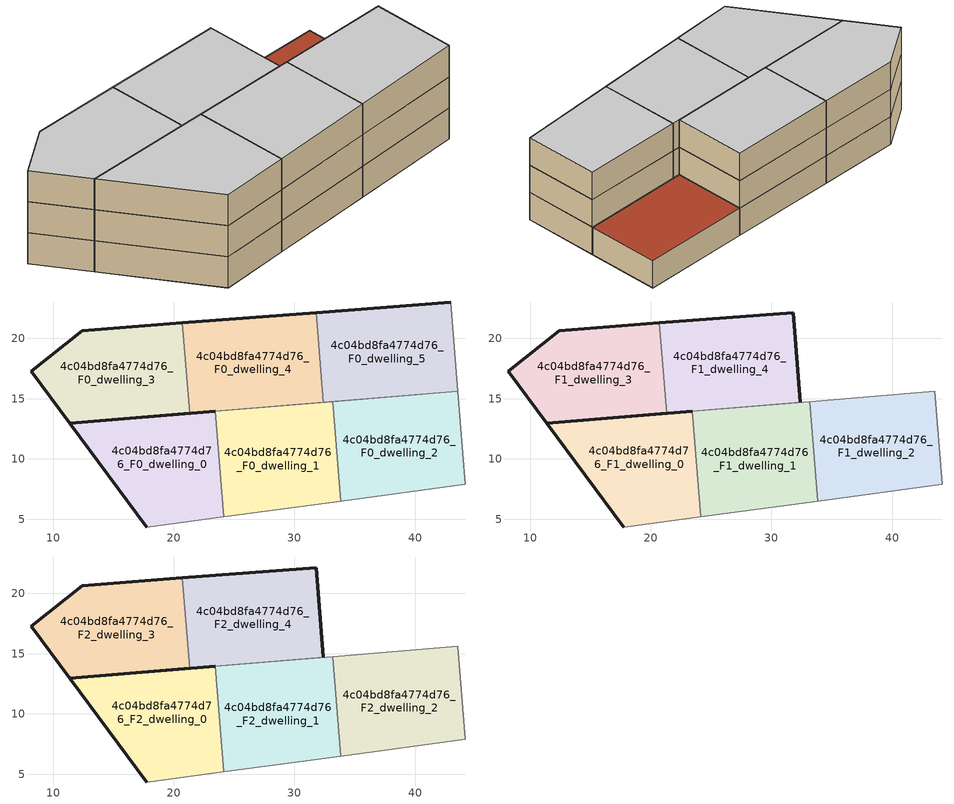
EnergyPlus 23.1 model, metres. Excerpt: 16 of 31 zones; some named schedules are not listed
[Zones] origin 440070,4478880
4c04bd8fa4774d76_F0_dwelling_0
 floor ground (EU_floor_Construction): 24.14,5.21 23.42,13.96 11.35,12.97 17.75,4.35 z0
 wall outside (EU_wall_Construction): 17.75,4.35 11.35,12.97 23.42,13.96 z0:3
 wall to 4c04bd8fa4774d76_F0_dwelling_1 (EU_wall_Construction): 23.42,13.96 24.14,5.21 z0:3
 wall adiabatic (EU_wall_Construction): 24.14,5.21 17.75,4.35 z0:3
4c04bd8fa4774d76_F0_dwelling_1
 floor ground (EU_floor_Construction): 33.85,6.5 33.17,14.75 23.42,13.96 24.14,5.21 z0
 wall adiabatic (EU_wall_Construction): 23.42,13.96 33.17,14.75 / 33.85,6.5 24.14,5.21 z0:3
 wall to 4c04bd8fa4774d76_F0_dwelling_2 (EU_wall_Construction): 33.17,14.75 33.85,6.5 z0:3
4c04bd8fa4774d76_F0_dwelling_2
 floor ground (EU_floor_Construction): 44.18,7.88 43.55,15.6 33.17,14.75 33.85,6.5 z0
 wall adiabatic (EU_wall_Construction): 33.17,14.75 43.55,15.6 44.18,7.88 33.85,6.5 z0:3
4c04bd8fa4774d76_F0_dwelling_3
 floor ground (EU_floor_Construction): 21.31,13.78 20.7,21.27 12.41,20.63 8.16,17.26 11.35,12.97 z0
 wall outside (EU_wall_Construction): 21.31,13.78 11.35,12.97 8.16,17.26 12.41,20.63 20.7,21.27 z0:3
 wall to 4c04bd8fa4774d76_F0_dwelling_4 (EU_wall_Construction): 20.7,21.27 21.31,13.78 z0:3
4c04bd8fa4774d76_F0_dwelling_4
 floor ground (EU_floor_Construction): 32.4,14.69 31.79,22.14 20.7,21.27 21.31,13.78 z0
 wall outside (EU_wall_Construction): 20.7,21.27 31.79,22.14 z0:3
 wall to 4c04bd8fa4774d76_F0_dwelling_5 (EU_wall_Construction): 31.79,22.14 32.4,14.69 z0:3
 wall adiabatic (EU_wall_Construction): 32.4,14.69 21.31,13.78 z0:3
4c04bd8fa4774d76_F0_dwelling_5
 floor ground (EU_floor_Construction): 43.55,15.6 42.95,23.01 31.79,22.14 32.4,14.69 z0
 wall outside (EU_wall_Construction): 31.79,22.14 42.95,23.01 z0:3
 wall adiabatic (EU_wall_Construction): 42.95,23.01 43.55,15.6 32.4,14.69 z0:3
 roof outside (EU_roof_Construction): 42.95,23.01 43.55,15.6 32.4,14.69 31.79,22.14 z3
4c04bd8fa4774d76_F1_dwelling_0
 floor to 4c04bd8fa4774d76_F0_dwelling_0 (EU_floor_Construction): 24.14,5.21 23.42,13.96 11.35,12.97 17.75,4.35 z3
 wall outside (EU_wall_Construction): 17.75,4.35 11.35,12.97 23.42,13.96 z3:6
 wall to 4c04bd8fa4774d76_F1_dwelling_1 (EU_wall_Construction): 23.42,13.96 24.14,5.21 z3:6
 wall adiabatic (EU_wall_Construction): 24.14,5.21 17.75,4.35 z3:6
4c04bd8fa4774d76_F1_dwelling_1
 floor to 4c04bd8fa4774d76_F0_dwelling_1 (EU_floor_Construction): 33.85,6.5 33.17,14.75 23.42,13.96 24.14,5.21 z3
 wall adiabatic (EU_wall_Construction): 23.42,13.96 33.17,14.75 / 33.85,6.5 24.14,5.21 z3:6
 wall to 4c04bd8fa4774d76_F1_dwelling_2 (EU_wall_Construction): 33.17,14.75 33.85,6.5 z3:6
4c04bd8fa4774d76_F1_dwelling_2
 floor to 4c04bd8fa4774d76_F0_dwelling_2 (EU_floor_Construction): 44.18,7.88 43.55,15.6 33.17,14.75 33.85,6.5 z3
 wall adiabatic (EU_wall_Construction): 33.17,14.75 43.55,15.6 44.18,7.88 33.85,6.5 z3:6
4c04bd8fa4774d76_F1_dwelling_3
 floor to 4c04bd8fa4774d76_F0_dwelling_3 (EU_floor_Construction): 21.31,13.78 20.7,21.27 12.41,20.63 8.16,17.26 11.35,12.97 z3
 wall outside (EU_wall_Construction): 21.31,13.78 11.35,12.97 8.16,17.26 12.41,20.63 20.7,21.27 z3:6
 wall to 4c04bd8fa4774d76_F1_dwelling_4 (EU_wall_Construction): 20.7,21.27 21.31,13.78 z3:6
4c04bd8fa4774d76_F1_dwelling_4
 floor to 4c04bd8fa4774d76_F0_dwelling_4 (EU_floor_Construction): 32.4,14.69 31.79,22.14 20.7,21.27 21.31,13.78 z3
 wall outside (EU_wall_Construction): 20.7,21.27 31.79,22.14 32.4,14.69 z3:6
 wall adiabatic (EU_wall_Construction): 32.4,14.69 21.31,13.78 z3:6
4c04bd8fa4774d76_F2_dwelling_0
 floor to 4c04bd8fa4774d76_F1_dwelling_0 (EU_floor_Construction): 24.14,5.21 23.42,13.96 11.35,12.97 17.75,4.35 z6
 wall outside (EU_wall_Construction): 17.75,4.35 11.35,12.97 23.42,13.96 z6:9
 wall to 4c04bd8fa4774d76_F2_dwelling_1 (EU_wall_Construction): 23.42,13.96 24.14,5.21 z6:9
 wall adiabatic (EU_wall_Construction): 24.14,5.21 17.75,4.35 z6:9
 ceiling to 4c04bd8fa4774d76_F3_dwelling_0 (EU_floor_Construction): 23.42,13.96 24.14,5.21 17.75,4.35 11.35,12.97 z9
4c04bd8fa4774d76_F2_dwelling_1
 floor to 4c04bd8fa4774d76_F1_dwelling_1 (EU_floor_Construction): 33.85,6.5 33.17,14.75 23.42,13.96 24.14,5.21 z6
 wall adiabatic (EU_wall_Construction): 23.42,13.96 33.17,14.75 / 33.85,6.5 24.14,5.21 z6:9
 wall to 4c04bd8fa4774d76_F2_dwelling_2 (EU_wall_Construction): 33.17,14.75 33.85,6.5 z6:9
 ceiling to 4c04bd8fa4774d76_F3_dwelling_1 (EU_floor_Construction): 33.17,14.75 33.85,6.5 24.14,5.21 23.42,13.96 z9
4c04bd8fa4774d76_F2_dwelling_2
 floor to 4c04bd8fa4774d76_F1_dwelling_2 (EU_floor_Construction): 44.18,7.88 43.55,15.6 33.17,14.75 33.85,6.5 z6
 wall adiabatic (EU_wall_Construction): 33.17,14.75 43.55,15.6 44.18,7.88 33.85,6.5 z6:9
 ceiling to 4c04bd8fa4774d76_F3_dwelling_2 (EU_floor_Construction): 43.55,15.6 44.18,7.88 33.85,6.5 33.17,14.75 z9
4c04bd8fa4774d76_F2_dwelling_3
 floor to 4c04bd8fa4774d76_F1_dwelling_3 (EU_floor_Construction): 21.31,13.78 20.7,21.27 12.41,20.63 8.16,17.26 11.35,12.97 z6
 wall outside (EU_wall_Construction): 21.31,13.78 11.35,12.97 8.16,17.26 12.41,20.63 20.7,21.27 z6:9
 wall to 4c04bd8fa4774d76_F2_dwelling_4 (EU_wall_Construction): 20.7,21.27 21.31,13.78 z6:9
 ceiling to 4c04bd8fa4774d76_F3_dwelling_3 (EU_floor_Construction): 20.7,21.27 21.31,13.78 11.35,12.97 8.16,17.26 12.41,20.63 z9
4c04bd8fa4774d76_F2_dwelling_4
 floor to 4c04bd8fa4774d76_F1_dwelling_4 (EU_floor_Construction): 32.4,14.69 31.79,22.14 20.7,21.27 21.31,13.78 z6
 wall outside (EU_wall_Construction): 20.7,21.27 31.79,22.14 32.4,14.69 z6:9
 wall adiabatic (EU_wall_Construction): 32.4,14.69 21.31,13.78 z6:9
 ceiling to 4c04bd8fa4774d76_F3_dwelling_4 (EU_floor_Construction): 31.79,22.14 32.4,14.69 21.31,13.78 20.7,21.27 z9
[Building]
EU S2 Campaign: North Axis=0; Terrain=City; Solar Distribution=FullExterior
[Site:Location]
Madrid: Latitude=40.5; Longitude=-3.5; Time Zone=1; Elevation=609
[SizingPeriod:WeatherFileDays]
AnnualSizingPeriod: Begin Month=1; Begin Day of Month=1; End Month=12; End Day of Month=31; Day of Week for Start Day=Monday; Use Weather File Daylight Saving Period=No; Use Weather File Rain and Snow Indicators=No
[MATERIAL]
EU_InternalMass_Material: Roughness=MediumRough; Thickness=0.1; Conductivity=1; Density=1800; Specific Heat=900; Thermal Absorptance=0.9; Solar Absorptance=0.7; Visible Absorptance=0.7
[MATERIAL:NOMASS] Roughness=MediumRough; Thermal Absorptance=0.9; Solar Absorptance=0.7; Visible Absorptance=0.7
Name | Thermal Resistance
EU_wall_NoMass | 0.609216
EU_roof_NoMass | 0.513268
EU_floor_NoMass | 0.568163
[CONSTRUCTION]
EU_wall_Construction: EU_wall_NoMass
EU_roof_Construction: EU_roof_NoMass
EU_floor_Construction: EU_floor_NoMass
EU_InternalMass_Construction: EU_InternalMass_Material
[ZONE] Type=1; Multiplier=1; Ceiling Height=autocalculate; Floor Area=autocalculate; Part of Total Floor Area=Yes
Name | Volume
4c04bd8fa4774d76_F0_dwelling_0; 4c04bd8fa4774d76_F1_dwelling_0; 4c04bd8fa4774d76_F2_dwelling_0 | 250.258
4c04bd8fa4774d76_F0_dwelling_1; 4c04bd8fa4774d76_F1_dwelling_1; 4c04bd8fa4774d76_F2_dwelling_1 | 250.28
4c04bd8fa4774d76_F0_dwelling_2; 4c04bd8fa4774d76_F1_dwelling_2; 4c04bd8fa4774d76_F2_dwelling_2 | 250.266
4c04bd8fa4774d76_F0_dwelling_3; 4c04bd8fa4774d76_F1_dwelling_3; 4c04bd8fa4774d76_F2_dwelling_3 | 250.285
4c04bd8fa4774d76_F0_dwelling_4; 4c04bd8fa4774d76_F1_dwelling_4; 4c04bd8fa4774d76_F2_dwelling_4 | 250.27
4c04bd8fa4774d76_F0_dwelling_5 | 250.262
[INTERNALMASS] Construction=EU_InternalMass_Construction
Name | Zone or ZoneList | Surface Area
4c04bd8fa4774d76_F0_dwelling_0_EU_InternalMass | 4c04bd8fa4774d76_F0_dwelling_0 | 83.4299
4c04bd8fa4774d76_F0_dwelling_1_EU_InternalMass | 4c04bd8fa4774d76_F0_dwelling_1 | 83.4264
4c04bd8fa4774d76_F0_dwelling_2_EU_InternalMass | 4c04bd8fa4774d76_F0_dwelling_2 | 83.4222
4c04bd8fa4774d76_F0_dwelling_3_EU_InternalMass | 4c04bd8fa4774d76_F0_dwelling_3 | 83.4304
4c04bd8fa4774d76_F0_dwelling_4_EU_InternalMass | 4c04bd8fa4774d76_F0_dwelling_4 | 83.4234
4c04bd8fa4774d76_F0_dwelling_5_EU_InternalMass | 4c04bd8fa4774d76_F0_dwelling_5 | 83.4205
4c04bd8fa4774d76_F1_dwelling_0_EU_InternalMass | 4c04bd8fa4774d76_F1_dwelling_0 | 100.111
4c04bd8fa4774d76_F1_dwelling_1_EU_InternalMass | 4c04bd8fa4774d76_F1_dwelling_1 | 100.111
4c04bd8fa4774d76_F1_dwelling_2_EU_InternalMass | 4c04bd8fa4774d76_F1_dwelling_2 | 100.114
4c04bd8fa4774d76_F1_dwelling_3_EU_InternalMass | 4c04bd8fa4774d76_F1_dwelling_3 | 100.107
4c04bd8fa4774d76_F1_dwelling_4_EU_InternalMass | 4c04bd8fa4774d76_F1_dwelling_4 | 100.116
4c04bd8fa4774d76_F2_dwelling_0_EU_InternalMass | 4c04bd8fa4774d76_F2_dwelling_0 | 100.111
4c04bd8fa4774d76_F2_dwelling_1_EU_InternalMass | 4c04bd8fa4774d76_F2_dwelling_1 | 100.111
4c04bd8fa4774d76_F2_dwelling_2_EU_InternalMass | 4c04bd8fa4774d76_F2_dwelling_2 | 100.114
4c04bd8fa4774d76_F2_dwelling_3_EU_InternalMass | 4c04bd8fa4774d76_F2_dwelling_3 | 100.107
4c04bd8fa4774d76_F2_dwelling_4_EU_InternalMass | 4c04bd8fa4774d76_F2_dwelling_4 | 100.116
[OTHEREQUIPMENT] Fuel Type=Electricity; Design Level Calculation Method=Watts/Area; Power per Zone Floor Area=1; Fraction Latent=0; Fraction Radiant=0; Fraction Lost=0; Carbon Dioxide Generation Rate=0; EndUse Subcategory=EU_Step8_InternalGains
Name | Zone or ZoneList or Space or SpaceList | Schedule
EU_Step8_InternalGain_4c04bd8fa4774d76_F0_dwelling_0_f000 | 4c04bd8fa4774d76_F0_dwelling_0 | EU_Step8_GainSchedule_4c04bd8fa4774d76_F0_dwelling_0_f000
EU_Step8_InternalGain_4c04bd8fa4774d76_F0_dwelling_1_f000 | 4c04bd8fa4774d76_F0_dwelling_1 | EU_Step8_GainSchedule_4c04bd8fa4774d76_F0_dwelling_1_f000
EU_Step8_InternalGain_4c04bd8fa4774d76_F0_dwelling_2_f000 | 4c04bd8fa4774d76_F0_dwelling_2 | EU_Step8_GainSchedule_4c04bd8fa4774d76_F0_dwelling_2_f000
EU_Step8_InternalGain_4c04bd8fa4774d76_F0_dwelling_3_f000 | 4c04bd8fa4774d76_F0_dwelling_3 | EU_Step8_GainSchedule_4c04bd8fa4774d76_F0_dwelling_3_f000
EU_Step8_InternalGain_4c04bd8fa4774d76_F0_dwelling_4_f000 | 4c04bd8fa4774d76_F0_dwelling_4 | EU_Step8_GainSchedule_4c04bd8fa4774d76_F0_dwelling_4_f000
EU_Step8_InternalGain_4c04bd8fa4774d76_F0_dwelling_5_f000 | 4c04bd8fa4774d76_F0_dwelling_5 | EU_Step8_GainSchedule_4c04bd8fa4774d76_F0_dwelling_5_f000
EU_Step8_InternalGain_4c04bd8fa4774d76_F1_dwelling_0_f000 | 4c04bd8fa4774d76_F1_dwelling_0 | EU_Step8_GainSchedule_4c04bd8fa4774d76_F1_dwelling_0_f000
EU_Step8_InternalGain_4c04bd8fa4774d76_F1_dwelling_1_f000 | 4c04bd8fa4774d76_F1_dwelling_1 | EU_Step8_GainSchedule_4c04bd8fa4774d76_F1_dwelling_1_f000
EU_Step8_InternalGain_4c04bd8fa4774d76_F1_dwelling_2_f000 | 4c04bd8fa4774d76_F1_dwelling_2 | EU_Step8_GainSchedule_4c04bd8fa4774d76_F1_dwelling_2_f000
EU_Step8_InternalGain_4c04bd8fa4774d76_F1_dwelling_3_f000 | 4c04bd8fa4774d76_F1_dwelling_3 | EU_Step8_GainSchedule_4c04bd8fa4774d76_F1_dwelling_3_f000
EU_Step8_InternalGain_4c04bd8fa4774d76_F1_dwelling_4_f000 | 4c04bd8fa4774d76_F1_dwelling_4 | EU_Step8_GainSchedule_4c04bd8fa4774d76_F1_dwelling_4_f000
EU_Step8_InternalGain_4c04bd8fa4774d76_F2_dwelling_0_f000 | 4c04bd8fa4774d76_F2_dwelling_0 | EU_Step8_GainSchedule_4c04bd8fa4774d76_F2_dwelling_0_f000
EU_Step8_InternalGain_4c04bd8fa4774d76_F2_dwelling_1_f000 | 4c04bd8fa4774d76_F2_dwelling_1 | EU_Step8_GainSchedule_4c04bd8fa4774d76_F2_dwelling_1_f000
EU_Step8_InternalGain_4c04bd8fa4774d76_F2_dwelling_2_f000 | 4c04bd8fa4774d76_F2_dwelling_2 | EU_Step8_GainSchedule_4c04bd8fa4774d76_F2_dwelling_2_f000
EU_Step8_InternalGain_4c04bd8fa4774d76_F2_dwelling_3_f000 | 4c04bd8fa4774d76_F2_dwelling_3 | EU_Step8_GainSchedule_4c04bd8fa4774d76_F2_dwelling_3_f000
EU_Step8_InternalGain_4c04bd8fa4774d76_F2_dwelling_4_f000 | 4c04bd8fa4774d76_F2_dwelling_4 | EU_Step8_GainSchedule_4c04bd8fa4774d76_F2_dwelling_4_f000
[ZONEVENTILATION:DESIGNFLOWRATE] Schedule=EU_AlwaysOn; Design Flow Rate Calculation Method=AirChanges/Hour; Air Changes per Hour=0.752966; Ventilation Type=Natural; Fan Pressure Rise=0; Fan Total Efficiency=1; Constant Term Coefficient=1; Temperature Term Coefficient=0; Velocity Term Coefficient=0; Velocity Squared Term Coefficient=0; Minimum Indoor Temperature=-100; Maximum Indoor Temperature=100; Delta Temperature=-100; Minimum Outdoor Temperature=-100; Maximum Outdoor Temperature=100; Maximum Wind Speed=40
Name | Zone or ZoneList or Space or SpaceList
EU_ConstantAir_4c04bd8fa4774d76_F0_dwelling_0 | 4c04bd8fa4774d76_F0_dwelling_0
EU_ConstantAir_4c04bd8fa4774d76_F0_dwelling_1 | 4c04bd8fa4774d76_F0_dwelling_1
EU_ConstantAir_4c04bd8fa4774d76_F0_dwelling_2 | 4c04bd8fa4774d76_F0_dwelling_2
EU_ConstantAir_4c04bd8fa4774d76_F0_dwelling_3 | 4c04bd8fa4774d76_F0_dwelling_3
EU_ConstantAir_4c04bd8fa4774d76_F0_dwelling_4 | 4c04bd8fa4774d76_F0_dwelling_4
EU_ConstantAir_4c04bd8fa4774d76_F0_dwelling_5 | 4c04bd8fa4774d76_F0_dwelling_5
EU_ConstantAir_4c04bd8fa4774d76_F1_dwelling_0 | 4c04bd8fa4774d76_F1_dwelling_0
EU_ConstantAir_4c04bd8fa4774d76_F1_dwelling_1 | 4c04bd8fa4774d76_F1_dwelling_1
EU_ConstantAir_4c04bd8fa4774d76_F1_dwelling_2 | 4c04bd8fa4774d76_F1_dwelling_2
EU_ConstantAir_4c04bd8fa4774d76_F1_dwelling_3 | 4c04bd8fa4774d76_F1_dwelling_3
EU_ConstantAir_4c04bd8fa4774d76_F1_dwelling_4 | 4c04bd8fa4774d76_F1_dwelling_4
EU_ConstantAir_4c04bd8fa4774d76_F2_dwelling_0 | 4c04bd8fa4774d76_F2_dwelling_0
EU_ConstantAir_4c04bd8fa4774d76_F2_dwelling_1 | 4c04bd8fa4774d76_F2_dwelling_1
EU_ConstantAir_4c04bd8fa4774d76_F2_dwelling_2 | 4c04bd8fa4774d76_F2_dwelling_2
EU_ConstantAir_4c04bd8fa4774d76_F2_dwelling_3 | 4c04bd8fa4774d76_F2_dwelling_3
EU_ConstantAir_4c04bd8fa4774d76_F2_dwelling_4 | 4c04bd8fa4774d76_F2_dwelling_4
[HVACTEMPLATE:THERMOSTAT] Constant Heating Setpoint=20; Constant Cooling Setpoint=50
EU_HeatOnly_4c04bd8fa4774d76_F0_dwelling_0; EU_HeatOnly_4c04bd8fa4774d76_F0_dwelling_1; EU_HeatOnly_4c04bd8fa4774d76_F0_dwelling_2; EU_HeatOnly_4c04bd8fa4774d76_F0_dwelling_3; EU_HeatOnly_4c04bd8fa4774d76_F0_dwelling_4; EU_HeatOnly_4c04bd8fa4774d76_F0_dwelling_5; EU_HeatOnly_4c04bd8fa4774d76_F1_dwelling_0; EU_HeatOnly_4c04bd8fa4774d76_F1_dwelling_1; EU_HeatOnly_4c04bd8fa4774d76_F1_dwelling_2; EU_HeatOnly_4c04bd8fa4774d76_F1_dwelling_3; EU_HeatOnly_4c04bd8fa4774d76_F1_dwelling_4; EU_HeatOnly_4c04bd8fa4774d76_F2_dwelling_0; EU_HeatOnly_4c04bd8fa4774d76_F2_dwelling_1; EU_HeatOnly_4c04bd8fa4774d76_F2_dwelling_2; EU_HeatOnly_4c04bd8fa4774d76_F2_dwelling_3; EU_HeatOnly_4c04bd8fa4774d76_F2_dwelling_4; EU_HeatOnly_4c04bd8fa4774d76_F3_dwelling_0; EU_HeatOnly_4c04bd8fa4774d76_F3_dwelling_1; EU_HeatOnly_4c04bd8fa4774d76_F3_dwelling_2; EU_HeatOnly_4c04bd8fa4774d76_F3_dwelling_3; EU_HeatOnly_4c04bd8fa4774d76_F3_dwelling_4; EU_HeatOnly_4c04bd8fa4774d76_F4_dwelling_0; EU_HeatOnly_4c04bd8fa4774d76_F4_dwelling_1; EU_HeatOnly_4c04bd8fa4774d76_F4_dwelling_2; EU_HeatOnly_4c04bd8fa4774d76_F4_dwelling_3; EU_HeatOnly_4c04bd8fa4774d76_F4_dwelling_4; EU_HeatOnly_4c04bd8fa4774d76_F5_dwelling_0; EU_HeatOnly_4c04bd8fa4774d76_F5_dwelling_1; EU_HeatOnly_4c04bd8fa4774d76_F5_dwelling_2; EU_HeatOnly_4c04bd8fa4774d76_F5_dwelling_3; EU_HeatOnly_4c04bd8fa4774d76_F5_dwelling_4
[HVACTEMPLATE:ZONE:IDEALLOADSAIRSYSTEM] System Availability Schedule=EU_AlwaysOn; Maximum Heating Supply Air Temperature=50; Minimum Cooling Supply Air Temperature=13; Maximum Heating Supply Air Humidity Ratio=0.0156; Minimum Cooling Supply Air Humidity Ratio=0.0077; Heating Limit=NoLimit; Cooling Limit=NoLimit; Heating Availability Schedule=EU_AlwaysOn; Cooling Availability Schedule=EU_CoolingOff; Dehumidification Control Type=ConstantSensibleHeatRatio; Cooling Sensible Heat Ratio=0.7; Dehumidification Setpoint=60; Humidification Control Type=None; Humidification Setpoint=30; Outdoor Air Method=None; Outdoor Air Flow Rate per Person=0.00944; Outdoor Air Flow Rate per Zone Floor Area=0; Outdoor Air Flow Rate per Zone=0; Demand Controlled Ventilation Type=None; Outdoor Air Economizer Type=NoEconomizer; Heat Recovery Type=None; Sensible Heat Recovery Effectiveness=0.7; Latent Heat Recovery Effectiveness=0.65
Name | Template Thermostat
4c04bd8fa4774d76_F0_dwelling_0 | EU_HeatOnly_4c04bd8fa4774d76_F0_dwelling_0
4c04bd8fa4774d76_F0_dwelling_1 | EU_HeatOnly_4c04bd8fa4774d76_F0_dwelling_1
4c04bd8fa4774d76_F0_dwelling_2 | EU_HeatOnly_4c04bd8fa4774d76_F0_dwelling_2
4c04bd8fa4774d76_F0_dwelling_3 | EU_HeatOnly_4c04bd8fa4774d76_F0_dwelling_3
4c04bd8fa4774d76_F0_dwelling_4 | EU_HeatOnly_4c04bd8fa4774d76_F0_dwelling_4
4c04bd8fa4774d76_F0_dwelling_5 | EU_HeatOnly_4c04bd8fa4774d76_F0_dwelling_5
4c04bd8fa4774d76_F1_dwelling_0 | EU_HeatOnly_4c04bd8fa4774d76_F1_dwelling_0
4c04bd8fa4774d76_F1_dwelling_1 | EU_HeatOnly_4c04bd8fa4774d76_F1_dwelling_1
4c04bd8fa4774d76_F1_dwelling_2 | EU_HeatOnly_4c04bd8fa4774d76_F1_dwelling_2
4c04bd8fa4774d76_F1_dwelling_3 | EU_HeatOnly_4c04bd8fa4774d76_F1_dwelling_3
4c04bd8fa4774d76_F1_dwelling_4 | EU_HeatOnly_4c04bd8fa4774d76_F1_dwelling_4
4c04bd8fa4774d76_F2_dwelling_0 | EU_HeatOnly_4c04bd8fa4774d76_F2_dwelling_0
4c04bd8fa4774d76_F2_dwelling_1 | EU_HeatOnly_4c04bd8fa4774d76_F2_dwelling_1
4c04bd8fa4774d76_F2_dwelling_2 | EU_HeatOnly_4c04bd8fa4774d76_F2_dwelling_2
4c04bd8fa4774d76_F2_dwelling_3 | EU_HeatOnly_4c04bd8fa4774d76_F2_dwelling_3
4c04bd8fa4774d76_F2_dwelling_4 | EU_HeatOnly_4c04bd8fa4774d76_F2_dwelling_4
[SIZING:ZONE] Zone Cooling Design Supply Air Temperature Input Method=SupplyAirTemperature; Zone Cooling Design Supply Air Temperature=13; Zone Heating Design Supply Air Temperature Input Method=SupplyAirTemperature; Zone Heating Design Supply Air Temperature=50; Zone Cooling Design Supply Air Humidity Ratio=0.008; Zone Heating Design Supply Air Humidity Ratio=0.008; Cooling Design Air Flow Method=DesignDay; Cooling Design Air Flow Rate=0; Cooling Minimum Air Flow per Zone Floor Area=0.000762; Cooling Minimum Air Flow=0; Cooling Minimum Air Flow Fraction=0.2; Heating Design Air Flow Method=DesignDay; Heating Design Air Flow Rate=0; Heating Maximum Air Flow per Zone Floor Area=0.002032; Heating Maximum Air Flow=0.141576; Heating Maximum Air Flow Fraction=0.3; Account for Dedicated Outdoor Air System=No; Dedicated Outdoor Air System Control Strategy=NeutralSupplyAir; Dedicated Outdoor Air Low Setpoint Temperature for Design=autosize; Dedicated Outdoor Air High Setpoint Temperature for Design=autosize; Zone Load Sizing Method=Sensible Load Only No Latent Load; Zone Latent Cooling Design Supply Air Humidity Ratio Input Method=HumidityRatioDifference; Zone Cooling Design Supply Air Humidity Ratio Difference=0.005; Zone Latent Heating Design Supply Air Humidity Ratio Input Method=HumidityRatioDifference; Zone Humidification Design Supply Air Humidity Ratio Difference=0.005
4c04bd8fa4774d76_F0_dwelling_0; 4c04bd8fa4774d76_F0_dwelling_1; 4c04bd8fa4774d76_F0_dwelling_2; 4c04bd8fa4774d76_F0_dwelling_3; 4c04bd8fa4774d76_F0_dwelling_4; 4c04bd8fa4774d76_F0_dwelling_5; 4c04bd8fa4774d76_F1_dwelling_0; 4c04bd8fa4774d76_F1_dwelling_1; 4c04bd8fa4774d76_F1_dwelling_2; 4c04bd8fa4774d76_F1_dwelling_3; 4c04bd8fa4774d76_F1_dwelling_4; 4c04bd8fa4774d76_F2_dwelling_0; 4c04bd8fa4774d76_F2_dwelling_1; 4c04bd8fa4774d76_F2_dwelling_2; 4c04bd8fa4774d76_F2_dwelling_3; 4c04bd8fa4774d76_F2_dwelling_4
